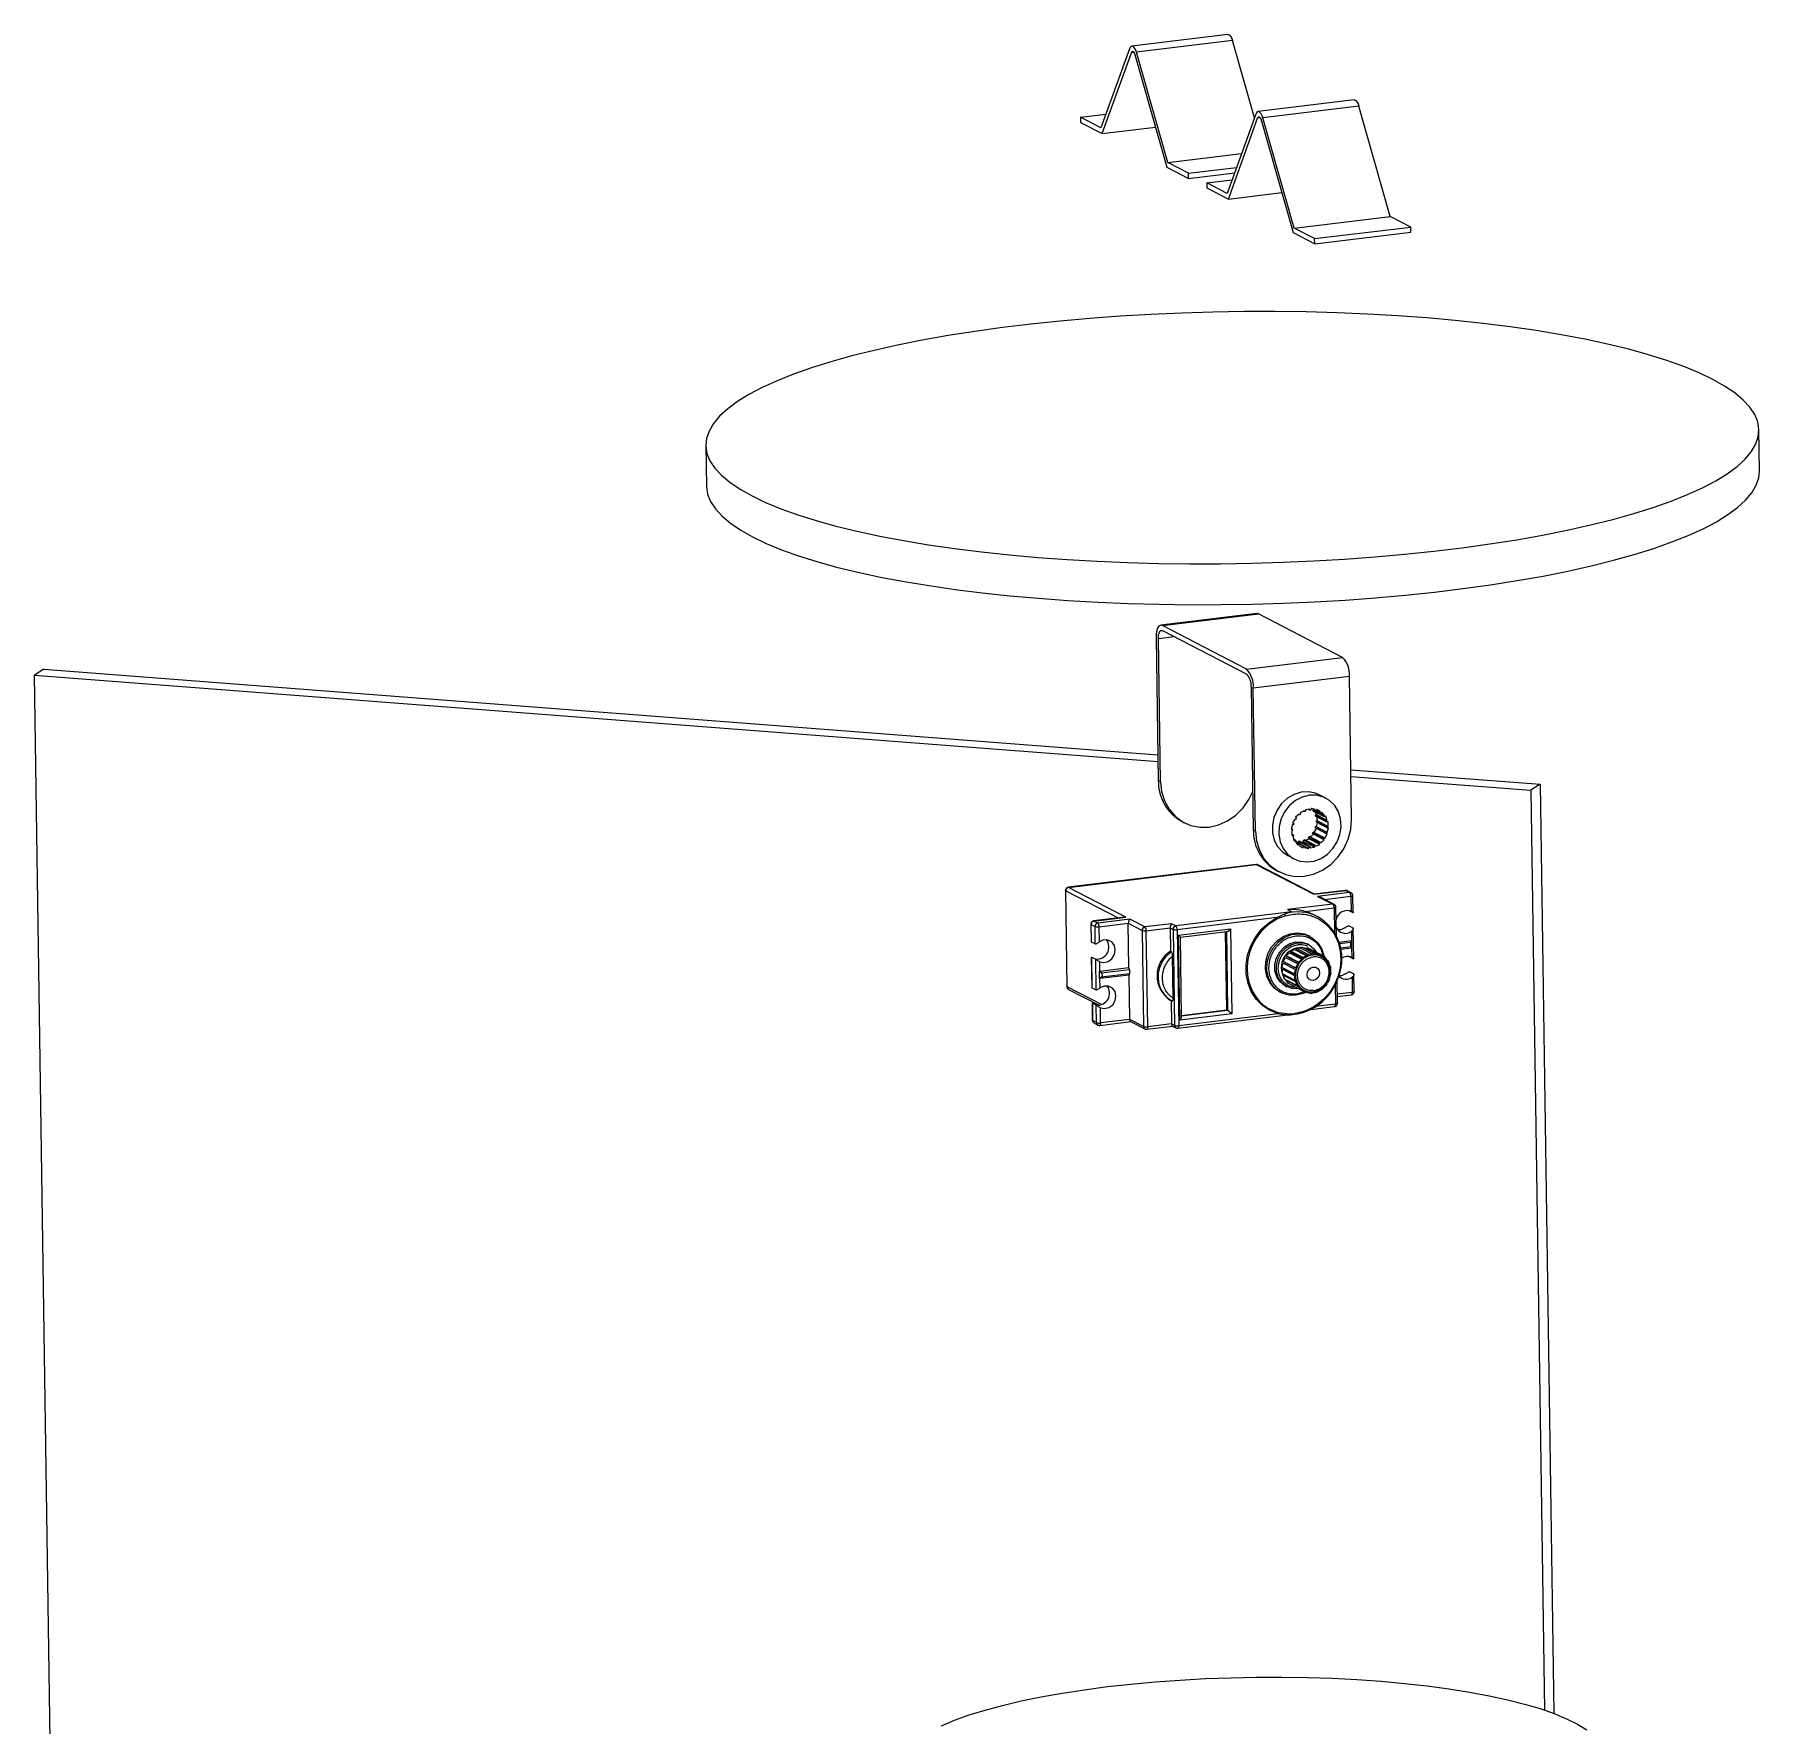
# Model space of a CAD drawing. Header units: millimetres. Extents: x -172 to 1209, y -709 to 1573.
# Drawn here: x 269.2 to 596.8, y 674.7 to 995.8 of the extents above; entities that cross this region are included whole.
import ezdxf

# ---------------------------------------------------------------- set-up
doc = ezdxf.new("R2010")
doc.units = ezdxf.units.MM

msp = doc.modelspace()

# ---------------------------------------------------------------- linework, layer by layer
at = {"color": 7, "linetype": 'Continuous', "lineweight": 15}
for p, q in [((477.15, 993.06), (471.72, 978.02)), ((495.82, 995.76), (477.58, 993.54)), ((496.7, 994.6), (478.46, 992.38)), ((500.88, 979.94), (496.7, 994.6)), ((471.94, 976.94), (477.49, 992.31)), ((478.14, 991.97), (484.23, 970.57)), ((484.42, 971.44), (478.46, 992.38)), ((519.8, 983.33), (501.56, 981.12)), ((467.83, 980.04), (472.66, 980.62)), ((467.83, 980.04), (467.84, 979.07)), ((471.72, 978.02), (467.83, 980.04)), ((501.13, 980.64), (495.7, 965.59)), ((495.92, 964.52), (501.46, 979.88)), ((502.12, 979.55), (508.21, 958.15)), ((520.68, 982.17), (502.44, 979.96)), ((508.4, 959.01), (502.44, 979.96)), ((526.64, 961.23), (520.68, 982.17)), ((467.84, 979.07), (471.94, 976.94)), ((471.94, 976.94), (482.07, 978.17)), ((484.42, 971.44), (498.42, 973.14)), ((484.23, 970.57), (488.33, 968.45)), ((488.31, 969.42), (484.42, 971.44)), ((488.31, 969.42), (497.48, 970.53)), ((488.33, 968.45), (488.31, 969.42)), ((488.33, 968.45), (497.12, 969.52)), ((491.81, 967.61), (496.64, 968.2)), ((491.81, 967.61), (491.82, 966.64)), ((495.7, 965.59), (491.81, 967.61)), ((491.82, 966.64), (495.92, 964.52)), ((495.92, 964.52), (506.05, 965.75)), ((508.4, 959.01), (526.64, 961.23)), ((530.53, 959.21), (526.64, 961.23)), ((508.21, 958.15), (512.31, 956.02)), ((512.29, 957), (508.4, 959.01)), ((512.29, 957), (530.53, 959.21)), ((512.31, 956.02), (512.29, 957)), ((512.31, 956.02), (530.55, 958.24)), ((530.55, 958.24), (530.53, 959.21)), ((596.77, 912.94), (596.66, 920.7)), ((396.68, 917.74), (396.79, 909.97)), ((501.32, 885.84), (483.08, 883.62)), ((483.39, 883.56), (501.64, 885.77)), ((517.61, 877.49), (501.64, 885.77)), ((482.21, 881.28), (482.61, 854.1)), ((499.37, 875.28), (483.39, 883.56)), ((483.41, 882.59), (499.39, 874.31)), ((483.02, 853.88), (482.62, 881.07)), ((270.98, 875.25), (269.2, 874.11)), ((270.98, 875.25), (482.54, 858.99)), ((499.37, 875.28), (517.61, 877.49)), ((269.2, 874.11), (482.56, 857.71)), ((272.44, 655.66), (269.2, 874.11)), ((500.23, 871.94), (500.64, 844.75)), ((500.64, 871.73), (518.89, 873.94)), ((501.05, 844.54), (500.64, 871.73)), ((519.29, 846.76), (518.89, 873.94)), ((519.15, 856.17), (555.11, 853.41)), ((482.61, 854.1), (483.02, 853.88)), ((519.17, 854.89), (553.34, 852.27)), ((555.11, 853.41), (553.34, 852.27)), ((553.34, 852.27), (555.93, 677.64)), ((555.11, 853.41), (557.73, 676.99)), ((511.35, 848.69), (510.54, 848.59)), ((510.54, 848.59), (510.55, 848.3)), ((511.35, 848.5), (511.06, 848.65)), ((511.35, 848.5), (511.35, 848.69)), ((511.65, 848.81), (511.57, 848.52)), ((512.42, 848.63), (511.65, 848.81)), ((512.37, 848.45), (511.71, 848.79)), ((511.97, 848.44), (512.11, 848.57)), ((514.02, 847.38), (511.97, 848.44)), ((512.11, 848.57), (512.09, 848.59)), ((514.16, 847.5), (512.11, 848.57)), ((512.37, 848.45), (512.42, 848.63)), ((512.73, 848.65), (512.57, 848.4)), ((513.29, 848.06), (512.59, 848.43)), ((513.39, 848.23), (512.69, 848.59)), ((513.39, 848.23), (512.73, 848.65)), ((514.39, 850.78), (513.16, 851.42)), ((487.13, 846.33), (487.54, 846.11)), ((508.1, 845.76), (507.86, 844.91)), ((508.27, 845.72), (508.1, 845.76)), ((508.58, 846.84), (508.11, 846.09)), ((508.11, 846.09), (508.34, 845.94)), ((508.72, 846.75), (508.57, 846.83)), ((508.72, 846.75), (508.58, 846.84)), ((509.33, 847.74), (508.69, 847.16)), ((508.69, 847.16), (508.85, 846.94)), ((509.44, 847.6), (509.27, 847.69)), ((509.44, 847.6), (509.33, 847.74)), ((510.29, 848.38), (509.52, 848.02)), ((509.52, 848.02), (509.61, 847.75)), ((510.34, 848.21), (510.14, 848.31)), ((510.34, 848.21), (510.29, 848.38)), ((514.14, 847.2), (512.1, 848.27)), ((514.46, 844.08), (512.41, 845.14)), ((512.63, 845), (512.41, 845.14)), ((512.45, 847.52), (512.62, 847.6)), ((514.5, 846.46), (512.45, 847.52)), ((512.62, 847.6), (512.46, 848.08)), ((514.53, 844.3), (512.48, 845.37)), ((512.48, 845.37), (512.65, 845.33)), ((514.56, 846.25), (512.51, 847.31)), ((513.46, 847.94), (512.57, 848.4)), ((514.66, 846.54), (512.62, 847.6)), ((514.67, 845.17), (512.62, 846.24)), ((512.63, 846.46), (512.8, 846.48)), ((514.67, 845.4), (512.63, 846.46)), ((512.65, 845.33), (512.86, 846.11)), ((514.69, 844.27), (512.65, 845.33)), ((512.8, 846.48), (512.79, 847.17)), ((514.85, 845.42), (512.8, 846.48)), ((513.29, 848.06), (513.39, 848.23)), ((513.68, 848.14), (513.46, 847.94)), ((514.16, 847.5), (513.68, 848.14)), ((514.02, 847.38), (514.16, 847.5)), ((514.4, 847.33), (514.14, 847.2)), ((514.66, 846.54), (514.4, 847.33)), ((514.5, 846.46), (514.66, 846.54)), ((514.84, 846.28), (514.56, 846.25)), ((514.67, 845.4), (514.85, 845.42)), ((514.93, 845.12), (514.67, 845.17)), ((514.85, 845.42), (514.84, 846.28)), ((500.64, 844.75), (501.05, 844.54)), ((507.86, 844.91), (508.13, 844.85)), ((508.13, 844.85), (507.88, 844.98)), ((508.12, 844.62), (507.95, 844.6)), ((507.95, 844.6), (507.96, 843.74)), ((508.23, 843.77), (507.96, 843.92)), ((507.96, 843.74), (508.23, 843.77)), ((508.3, 843.56), (508.13, 843.49)), ((508.13, 843.49), (508.39, 842.7)), ((508.65, 842.82), (508.29, 843.01)), ((508.39, 842.7), (508.65, 842.82)), ((508.77, 842.65), (508.63, 842.52)), ((508.63, 842.52), (509.12, 841.88)), ((510.43, 841.57), (508.65, 842.49)), ((510.23, 841.63), (508.72, 842.41)), ((509.34, 842.08), (508.73, 842.4)), ((509.04, 842.29), (509.1, 842.28)), ((509.1, 842.28), (509.18, 842.57)), ((511.15, 841.22), (509.1, 842.28)), ((509.12, 841.88), (509.34, 842.08)), ((511.23, 841.51), (509.18, 842.57)), ((511.44, 841.52), (509.39, 842.59)), ((509.51, 841.96), (509.41, 841.8)), ((509.68, 842.43), (510.2, 842.5)), ((512.25, 841.73), (510.2, 842.79)), ((510.2, 842.5), (510.2, 842.79)), ((512.25, 841.44), (510.2, 842.5)), ((512.45, 841.81), (510.4, 842.88)), ((510.6, 842.77), (511.22, 843.07)), ((513.18, 842.27), (511.14, 843.33)), ((511.22, 843.07), (511.14, 843.33)), ((513.27, 842), (511.22, 843.07)), ((513.36, 842.42), (511.31, 843.48)), ((511.47, 843.4), (512.06, 843.93)), ((513.95, 843.08), (511.9, 844.14)), ((512.06, 843.93), (511.9, 844.14)), ((514.07, 843.28), (512.03, 844.34)), ((514.11, 842.87), (512.06, 843.93)), ((512.18, 844.26), (512.63, 845)), ((512.51, 841.64), (513.27, 842)), ((514.68, 843.94), (512.63, 845)), ((513.27, 842), (513.18, 842.27)), ((513.36, 842.42), (513.46, 842.28)), ((513.46, 842.28), (514.11, 842.87)), ((514.11, 842.87), (513.95, 843.08)), ((514.07, 843.28), (514.22, 843.18)), ((514.22, 843.18), (514.68, 843.94)), ((514.68, 843.94), (514.46, 844.08)), ((514.53, 844.3), (514.69, 844.27)), ((514.69, 844.27), (514.93, 845.12)), ((507.18, 839.88), (508.41, 839.24)), ((509.41, 841.8), (510.07, 841.37)), ((510.07, 841.37), (510.23, 841.63)), ((510.43, 841.57), (510.38, 841.39)), ((510.38, 841.39), (511.15, 841.22)), ((511.15, 841.22), (511.23, 841.51)), ((511.44, 841.52), (511.44, 841.34)), ((511.44, 841.34), (512.25, 841.44)), ((512.25, 841.44), (512.25, 841.73)), ((512.45, 841.81), (512.51, 841.64)), ((501.16, 838.18), (465.5, 833.85)), ((465.56, 833.84), (501.22, 838.17)), ((501.22, 838.17), (512.12, 832.52)), ((512.24, 832.55), (501.51, 838.12)), ((505.16, 836.98), (505.57, 836.77)), ((464.97, 833.24), (465.24, 814.99)), ((465.29, 814.93), (465.02, 833.19)), ((476.46, 828.19), (465.56, 833.84)), ((512.12, 832.52), (518.19, 833.25)), ((518.12, 833.27), (512.2, 832.55)), ((518.93, 832.87), (512.86, 832.13)), ((512.86, 832.13), (515.73, 830.65)), ((518.19, 833.25), (518.93, 832.87)), ((519.21, 832.82), (518.47, 833.2)), ((519.18, 832.16), (519.22, 829.3)), ((519.53, 832.3), (519.53, 832.36)), ((519.58, 829.04), (519.53, 832.3)), ((507.97, 829.18), (485.95, 826.51)), ((515.73, 830.65), (507.15, 829.61)), ((507.15, 829.61), (507.97, 829.18)), ((510.52, 829.28), (515.98, 829.94)), ((516.01, 830.6), (513.27, 832.02)), ((516.34, 830.08), (516.33, 830.14)), ((516.42, 824.64), (516.34, 830.07)), ((518.79, 829.42), (519.53, 829.04)), ((469.8, 826.86), (469.85, 823.6)), ((469.85, 826.8), (470.59, 826.42)), ((469.9, 823.49), (469.85, 826.8)), ((476.25, 828.18), (470.33, 827.47)), ((470.39, 827.45), (476.46, 828.19)), ((471.13, 827.07), (470.39, 827.45)), ((470.64, 823.11), (470.59, 826.42)), ((477.2, 827.81), (471.13, 827.07)), ((471.39, 826.36), (476.9, 827.03)), ((471.43, 823.5), (471.39, 826.36)), ((476.9, 827.03), (479.53, 825.67)), ((477.03, 818.56), (476.9, 827.03)), ((480.06, 826.32), (477.2, 827.81)), ((479.53, 825.67), (479.8, 807.42)), ((485.13, 826.94), (480.06, 826.32)), ((480.32, 825.61), (484.84, 826.16)), ((480.59, 807.36), (480.32, 825.61)), ((484.84, 826.16), (484.91, 821.7)), ((484.84, 826.16), (485.41, 825.86)), ((485.95, 826.51), (485.13, 826.94)), ((485.41, 825.86), (485.69, 807.61)), ((505.12, 828.1), (486.21, 825.8)), ((486.21, 825.8), (486.48, 807.55)), ((486.43, 824.77), (496.33, 825.97)), ((496.33, 825.97), (496.57, 809.83)), ((506.73, 828.41), (505.23, 827.88)), ((506.73, 828.41), (508.26, 828.74)), ((512.88, 828.27), (512.15, 828.65)), ((518.84, 826.54), (519.57, 826.16)), ((519.28, 825.5), (519.31, 823.69)), ((519.71, 820.3), (519.63, 826.04)), ((469.9, 823.49), (470.64, 823.11)), ((486.67, 808.63), (486.43, 824.77)), ((486.79, 824.37), (495.63, 825.44)), ((487.01, 809.29), (486.79, 824.38)), ((495.6, 810.56), (495.38, 825.41)), ((508.75, 822.28), (509.56, 822.38)), ((508.76, 821.99), (508.75, 822.28)), ((511.07, 821.08), (508.75, 822.28)), ((509.56, 822.38), (511.88, 821.17)), ((509.79, 822.26), (509.86, 822.5)), ((512.18, 821.29), (509.86, 822.5)), ((509.86, 822.5), (510.63, 822.32)), ((510.63, 822.32), (512.95, 821.12)), ((510.85, 822.21), (510.94, 822.34)), ((511.17, 822.96), (510.88, 823.11)), ((513.26, 821.14), (510.94, 822.34)), ((511.45, 824.5), (511.17, 824.65)), ((519.31, 823.69), (516.93, 823.4)), ((517.25, 822.13), (519.32, 822.38)), ((519.31, 823.69), (519.18, 823.37)), ((519.2, 822.54), (519.32, 822.38)), ((519.31, 823.69), (519.32, 822.38)), ((519.32, 822.38), (519.35, 820.56)), ((469.9, 820.6), (469.98, 814.86)), ((470.68, 820.22), (469.95, 820.6)), ((470.03, 814.75), (469.95, 820.6)), ((470.68, 820.22), (470.77, 814.37)), ((471.51, 817.89), (471.48, 819.7)), ((485.07, 821.62), (484.91, 821.7)), ((485.45, 812.83), (485.33, 820.81)), ((506.07, 818.6), (506.31, 819.45)), ((506.31, 819.45), (508.63, 818.24)), ((506.48, 819.41), (506.31, 819.45)), ((506.32, 819.78), (506.79, 820.53)), ((508.64, 818.57), (506.32, 819.78)), ((506.55, 819.63), (506.32, 819.78)), ((506.48, 819.41), (508.8, 818.21)), ((508.87, 818.43), (506.55, 819.63)), ((506.79, 820.53), (509.11, 819.33)), ((506.89, 820.85), (507.54, 821.43)), ((509.22, 819.65), (506.89, 820.85)), ((507.06, 820.63), (506.89, 820.85)), ((509.38, 819.43), (507.06, 820.63)), ((507.54, 821.43), (509.86, 820.23)), ((507.73, 821.71), (508.5, 822.07)), ((510.05, 820.51), (507.73, 821.71)), ((507.82, 821.44), (507.73, 821.71)), ((510.14, 820.24), (507.82, 821.44)), ((508.5, 822.07), (510.82, 820.87)), ((509.11, 819.33), (508.64, 818.57)), ((511.08, 820.78), (508.76, 821.99)), ((509.11, 819.33), (509.25, 819.23)), ((509.86, 820.23), (509.22, 819.65)), ((509.38, 819.43), (509.22, 819.65)), ((509.86, 820.23), (509.97, 820.09)), ((510.82, 820.87), (510.05, 820.51)), ((510.14, 820.24), (510.05, 820.51)), ((510.82, 820.87), (510.87, 820.7)), ((511.88, 821.17), (511.07, 821.08)), ((511.08, 820.78), (511.07, 821.08)), ((511.88, 821.17), (511.88, 820.99)), ((512.1, 821.01), (511.88, 821.12)), ((512.1, 821.01), (512.18, 821.29)), ((512.95, 821.12), (512.18, 821.29)), ((512.95, 821.12), (512.9, 820.94)), ((513.1, 820.88), (512.91, 820.98)), ((513.1, 820.88), (513.26, 821.14)), ((513.92, 820.71), (513.26, 821.14)), ((514.21, 820.63), (513.4, 821.05)), ((513.92, 820.71), (513.82, 820.55)), ((513.99, 820.43), (514.21, 820.63)), ((514.69, 819.99), (514.21, 820.63)), ((514.69, 819.99), (514.55, 819.87)), ((514.93, 819.81), (514.65, 819.96)), ((514.67, 819.69), (514.93, 819.81)), ((515.19, 819.03), (514.93, 819.81)), ((515.19, 819.03), (515.03, 818.95)), ((515.37, 818.77), (515.03, 818.94)), ((518.92, 820.68), (519.66, 820.3)), ((519.7, 820.29), (519.66, 820.3)), ((471.51, 817.89), (471.41, 817.87)), ((471.43, 816.57), (471.41, 817.87)), ((471.74, 817.61), (471.41, 817.87)), ((471.43, 816.57), (471.75, 816.78)), ((471.53, 816.58), (471.43, 816.57)), ((477.03, 818.56), (471.51, 817.89)), ((471.53, 816.58), (477.05, 817.25)), ((471.56, 814.76), (471.53, 816.58)), ((471.74, 817.61), (477.13, 818.26)), ((477.15, 817.44), (471.75, 816.78)), ((477.13, 818.26), (477.03, 818.56)), ((477.05, 817.25), (477.15, 817.44)), ((477.17, 808.78), (477.05, 817.25)), ((508.39, 817.4), (506.07, 818.6)), ((506.33, 818.31), (506.16, 818.29)), ((506.17, 817.43), (506.16, 818.29)), ((506.16, 818.29), (508.48, 817.09)), ((508.49, 816.23), (506.17, 817.43)), ((506.33, 818.31), (508.65, 817.11)), ((506.5, 817.25), (506.34, 817.18)), ((506.34, 817.18), (508.66, 815.97)), ((506.6, 816.39), (506.34, 817.18)), ((506.5, 817.25), (508.83, 816.05)), ((508.92, 815.19), (506.6, 816.39)), ((506.88, 816.24), (506.84, 816.21)), ((506.84, 816.21), (509.16, 815.01)), ((507.33, 815.57), (506.84, 816.21)), ((508.63, 818.24), (508.39, 817.4)), ((508.66, 817.34), (508.39, 817.4)), ((508.48, 817.09), (508.65, 817.11)), ((508.48, 817.09), (508.49, 816.23)), ((508.76, 816.26), (508.49, 816.23)), ((508.63, 818.24), (508.8, 818.21)), ((508.87, 818.43), (508.64, 818.57)), ((508.66, 815.97), (508.83, 816.05)), ((508.66, 815.97), (508.92, 815.19)), ((514.75, 815.67), (514.6, 815.76)), ((514.6, 815.75), (514.75, 815.67)), ((514.75, 815.67), (515.21, 816.43)), ((514.76, 815.97), (514.79, 816.02)), ((514.79, 816.02), (514.9, 816.33)), ((514.99, 816.57), (515.21, 816.43)), ((515.22, 816.76), (515.06, 816.79)), ((515.09, 818.74), (515.37, 818.77)), ((515.38, 817.91), (515.2, 817.89)), ((515.46, 817.6), (515.2, 817.74)), ((515.2, 817.66), (515.46, 817.6)), ((515.22, 816.76), (515.46, 817.6)), ((515.38, 817.91), (515.37, 818.77)), ((516.61, 811.82), (516.54, 816.13)), ((519.7, 817.42), (518.97, 817.8)), ((519.41, 816.77), (519.45, 813.91)), ((519.8, 814.04), (519.76, 817.3)), ((465.24, 814.99), (465.24, 814.93)), ((465.56, 814.47), (471.36, 811.46)), ((470.03, 814.75), (470.77, 814.37)), ((484.88, 812.44), (485.04, 812.36)), ((505.64, 814), (505.93, 813.85)), ((506.74, 815.12), (507.03, 814.97)), ((509.65, 814.37), (507.33, 815.57)), ((508.28, 815.06), (508.14, 815.15)), ((510.6, 813.86), (508.28, 815.06)), ((509.18, 815.31), (508.92, 815.19)), ((509.07, 815.25), (509.3, 815.13)), ((509.16, 815.01), (509.3, 815.13)), ((509.16, 815.01), (509.65, 814.37)), ((509.87, 814.57), (509.65, 814.37)), ((509.69, 814.41), (509.94, 814.29)), ((509.85, 814.55), (510.04, 814.45)), ((509.94, 814.29), (510.04, 814.45)), ((509.94, 814.29), (510.6, 813.86)), ((510.76, 814.11), (510.6, 813.86)), ((510.68, 813.99), (510.91, 813.88)), ((510.91, 813.88), (510.96, 814.06)), ((510.91, 813.88), (511.68, 813.71)), ((511.76, 813.99), (511.68, 813.71)), ((511.75, 813.94), (511.98, 813.83)), ((511.98, 813.83), (511.97, 814.01)), ((511.98, 813.83), (512.78, 813.92)), ((512.78, 814.21), (512.78, 813.92)), ((512.84, 814.24), (513.04, 814.13)), ((513.04, 814.13), (512.98, 814.3)), ((513.04, 814.13), (513.8, 814.49)), ((513.71, 814.76), (513.8, 814.49)), ((513.83, 814.85), (513.99, 814.77)), ((513.99, 814.77), (513.89, 814.91)), ((513.99, 814.77), (514.64, 815.35)), ((514.48, 815.57), (514.64, 815.35)), ((516.59, 813.11), (519.28, 813.44)), ((470.02, 811.87), (470.07, 808.61)), ((470.81, 811.48), (470.08, 811.87)), ((470.08, 811.87), (470.13, 808.55)), ((470.86, 808.17), (470.81, 811.48)), ((471.66, 808.11), (471.61, 810.97)), ((485.05, 812.36), (485.11, 807.91)), ((486.3, 807.08), (507.23, 809.62)), ((505.39, 809.84), (486.48, 807.55)), ((496.57, 809.83), (486.67, 808.63)), ((487.01, 809.51), (495.6, 810.56)), ((495.77, 810.47), (495.6, 810.56)), ((507, 809.86), (505.49, 810.03)), ((506.54, 809.65), (506.87, 809.63)), ((507, 809.86), (508.54, 809.91)), ((511.59, 810.67), (516.08, 811.22)), ((470.07, 808.61), (470.08, 808.54)), ((470.86, 808.17), (470.13, 808.55)), ((470.4, 808.08), (471.13, 807.7)), ((471.48, 807.64), (477.36, 808.35)), ((477.17, 808.78), (471.66, 808.11)), ((479.8, 807.42), (477.17, 808.78)), ((477.33, 808.37), (480.07, 806.95)), ((480.42, 806.89), (485.3, 807.48)), ((485.11, 807.91), (480.59, 807.36)), ((485.69, 807.61), (485.11, 807.91)), ((485.26, 807.5), (485.96, 807.14))]:
    msp.add_line(p, q, dxfattribs=at)
at = {"color": 8, "linetype": 'Continuous', "lineweight": 15}
for p, q in [((477.97, 992.37), (477.49, 992.31)), ((501.95, 979.94), (501.46, 979.88)), ((482.62, 881.07), (485.63, 881.44)), ((465.02, 833.19), (474.98, 828.03)), ((514.17, 831.55), (519.18, 832.16)), ((515.98, 829.94), (516.05, 825.3)), ((495.55, 825.43), (495.77, 810.47)), ((519.18, 823.37), (517.02, 823.1)), ((519.2, 822.54), (517.21, 822.3)), ((471.79, 811.57), (465.29, 814.93)), ((510.27, 814.03), (508.9, 813.58)), ((516.2, 815.39), (516.25, 811.69)), ((519.45, 813.91), (516.58, 813.56)), ((495.77, 810.47), (487.01, 809.41)), ((516.25, 811.69), (512.54, 811.24))]:
    msp.add_line(p, q, dxfattribs=at)
at = {"color": 7, "linetype": 'Continuous', "lineweight": 15, "flags": 128}
for points in [[(478.46, 992.38), (478.32, 992.78), (478.16, 993.11), (477.98, 993.35), (477.79, 993.5), (477.61, 993.55), (477.43, 993.49), (477.27, 993.32), (477.15, 993.06)], [(477.49, 992.31), (477.55, 992.44), (477.63, 992.52), (477.71, 992.55), (477.81, 992.53), (477.9, 992.46), (477.99, 992.33), (478.07, 992.17), (478.14, 991.97)], [(495.82, 995.76), (495.85, 995.76), (496.04, 995.72), (496.22, 995.57), (496.4, 995.32), (496.57, 994.99), (496.7, 994.6)], [(519.8, 983.33), (519.83, 983.33), (520.01, 983.29), (520.2, 983.14), (520.38, 982.89), (520.55, 982.57), (520.68, 982.17)], [(502.44, 979.96), (502.3, 980.35), (502.14, 980.68), (501.96, 980.92), (501.77, 981.07), (501.58, 981.12), (501.41, 981.06), (501.25, 980.9), (501.13, 980.64)], [(501.46, 979.88), (501.53, 980.01), (501.6, 980.1), (501.69, 980.13), (501.79, 980.1), (501.88, 980.03), (501.97, 979.91), (502.05, 979.74), (502.12, 979.55)], [(405.46, 908.15), (408.04, 906.91), (410.94, 905.71), (414.14, 904.57), (417.63, 903.47), (421.4, 902.43), (425.43, 901.45), (429.71, 900.53), (434.23, 899.67), (438.97, 898.89), (443.9, 898.18), (449.03, 897.54), (454.32, 896.97), (459.76, 896.49), (465.33, 896.08), (471.01, 895.76), (476.78, 895.51), (482.62, 895.35), (488.51, 895.28), (494.43, 895.29), (500.35, 895.38), (506.27, 895.56), (512.15, 895.82), (517.97, 896.16), (523.72, 896.58), (529.38, 897.09), (534.92, 897.67), (540.32, 898.32), (545.57, 899.05), (550.66, 899.85), (555.55, 900.72), (560.23, 901.66), (564.69, 902.65), (568.91, 903.7), (572.88, 904.81), (576.58, 905.97), (580, 907.17), (583.13, 908.42), (585.95, 909.71), (588.46, 911.03), (590.65, 912.37), (592.51, 913.74), (594.03, 915.13), (595.21, 916.54), (596.04, 917.95), (596.52, 919.37), (596.65, 920.79), (596.44, 922.2), (595.87, 923.61), (594.95, 924.99), (593.69, 926.36), (592.08, 927.7), (590.14, 929.01), (587.88, 930.29), (585.29, 931.53), (582.39, 932.72), (579.19, 933.87), (575.7, 934.97), (571.93, 936.01), (567.9, 936.99), (563.62, 937.91), (559.1, 938.76), (554.37, 939.55), (549.43, 940.26), (544.3, 940.9), (539.01, 941.47), (533.57, 941.95), (528, 942.36), (522.32, 942.68), (516.55, 942.93), (510.71, 943.08), (504.82, 943.16), (498.91, 943.15), (492.98, 943.06), (487.07, 942.88), (481.19, 942.62), (475.36, 942.28), (469.61, 941.85), (463.96, 941.35), (458.42, 940.77), (453.01, 940.12), (447.76, 939.39), (442.68, 938.59), (437.79, 937.72), (433.1, 936.78), (428.64, 935.79), (424.42, 934.74), (420.45, 933.63), (416.75, 932.47), (413.33, 931.26), (410.2, 930.02), (407.38, 928.73), (404.87, 927.41), (402.68, 926.07), (400.83, 924.69), (399.31, 923.3), (398.13, 921.9), (397.3, 920.48), (396.81, 919.07), (396.68, 917.65), (396.9, 916.23), (397.47, 914.83), (398.38, 913.45), (399.65, 912.08), (401.25, 910.74), (403.19, 909.43), (405.46, 908.15)], [(405.57, 900.38), (408.16, 899.14), (411.06, 897.95), (414.26, 896.8), (417.75, 895.7), (421.51, 894.66), (425.55, 893.68), (429.83, 892.76), (434.34, 891.91), (439.08, 891.12), (444.02, 890.41), (449.14, 889.77), (454.44, 889.2), (459.88, 888.72), (465.45, 888.31), (471.13, 887.99), (476.9, 887.75), (482.74, 887.59), (488.63, 887.51), (494.54, 887.52), (500.47, 887.61), (506.38, 887.79), (512.26, 888.05), (518.09, 888.39), (523.84, 888.82), (529.49, 889.32), (535.03, 889.9), (540.44, 890.56), (545.69, 891.29), (550.77, 892.09), (555.66, 892.95), (560.35, 893.89), (564.81, 894.88), (569.03, 895.94), (573, 897.04), (576.7, 898.2), (580.12, 899.41), (583.24, 900.65), (586.07, 901.94), (588.58, 903.26), (590.76, 904.61), (592.62, 905.98), (594.14, 907.37), (595.32, 908.77), (596.15, 910.19), (596.64, 911.61), (596.77, 912.94)], [(396.79, 909.97), (396.79, 909.88), (397.01, 908.47), (397.58, 907.07), (398.5, 905.68), (399.76, 904.31), (401.37, 902.97), (403.3, 901.66), (405.57, 900.38)], [(501.64, 885.77), (501.4, 885.84), (501.32, 885.84)], [(483.39, 883.56), (483.15, 883.63), (482.93, 883.58), (482.72, 883.42), (482.54, 883.16), (482.39, 882.79), (482.28, 882.35), (482.22, 881.84), (482.21, 881.28)], [(482.62, 881.07), (482.63, 881.44), (482.67, 881.78), (482.74, 882.08), (482.84, 882.32), (482.96, 882.5), (483.1, 882.6), (483.25, 882.63), (483.41, 882.59)], [(483.02, 853.88), (483.22, 852.01), (483.77, 850.25), (484.64, 848.68), (485.79, 847.34), (487.19, 846.3), (488.78, 845.6), (490.5, 845.25), (492.29, 845.28), (494.06, 845.68), (495.77, 846.45), (497.33, 847.53), (498.69, 848.91), (499.81, 850.52), (500.53, 852.05)], [(513.16, 851.42), (512.43, 851.73), (511.11, 851.99), (509.73, 851.91), (508.38, 851.49), (507.12, 850.75), (506.03, 849.75), (505.16, 848.52), (504.57, 847.13), (504.27, 845.67), (504.29, 844.2), (504.63, 842.81), (505.27, 841.58), (506.17, 840.56), (507.18, 839.88)], [(511.3, 851.32), (509.94, 850.99), (508.65, 850.33), (507.51, 849.38), (506.59, 848.2), (505.92, 846.85), (505.54, 845.4), (505.48, 843.93), (505.74, 842.51), (506.31, 841.23), (507.15, 840.16), (508.22, 839.34), (509.46, 838.84), (510.8, 838.66), (512.18, 838.83), (513.51, 839.33), (514.73, 840.13), (515.77, 841.2), (516.58, 842.48), (517.1, 843.89), (517.32, 845.36), (517.22, 846.82), (516.8, 848.17), (516.1, 849.36), (515.14, 850.31), (513.97, 850.97), (512.67, 851.32), (511.3, 851.32)], [(501.05, 844.54), (501.25, 842.67), (501.8, 840.91), (502.66, 839.33), (503.82, 838), (505.22, 836.96), (506.81, 836.26), (508.53, 835.91), (510.31, 835.94), (512.09, 836.34), (513.79, 837.1), (515.36, 838.19), (516.72, 839.57), (517.83, 841.18), (518.65, 842.96), (519.14, 844.84), (519.29, 846.76)], [(512.15, 828.65), (511.44, 828.97), (510.52, 829.28)], [(505.39, 809.84), (503.83, 810.43), (502.43, 811.34), (501.24, 812.53), (500.3, 813.96), (499.64, 815.58), (499.3, 817.33), (499.27, 819.16), (499.56, 820.99), (500.17, 822.76), (501.06, 824.41), (502.21, 825.88), (503.58, 827.13), (505.12, 828.1)], [(518.05, 826.14), (517.26, 825.8), (516.72, 825.76)], [(471.48, 819.7), (472.28, 819.55), (473.11, 819.76), (473.81, 820.3), (474.28, 821.08), (474.44, 821.96), (474.26, 822.81), (473.76, 823.47), (473.04, 823.84), (472.22, 823.85), (471.43, 823.5)], [(505.64, 814), (504.72, 814.62), (503.83, 815.64), (503.23, 816.89), (502.95, 818.3), (503.01, 819.76), (503.42, 821.2), (504.13, 822.53), (505.12, 823.65), (506.31, 824.5), (507.63, 825.02), (509, 825.19), (510.34, 824.99), (511.17, 824.65)], [(508.78, 813.35), (507.41, 813.37), (506.13, 813.75), (505.01, 814.48), (504.12, 815.49), (503.51, 816.74), (503.23, 818.15), (503.3, 819.62), (503.7, 821.06), (504.42, 822.38), (505.4, 823.5), (506.6, 824.35), (507.92, 824.87), (509.29, 825.04), (510.63, 824.84), (511.84, 824.28), (512.85, 823.4), (513.61, 822.26), (514.05, 820.92), (514.09, 820.69)], [(506.74, 815.12), (506.65, 815.17), (505.75, 815.88), (505.11, 816.85), (504.76, 818), (504.74, 819.24), (505.05, 820.47), (505.67, 821.6), (506.54, 822.52), (507.6, 823.16), (508.75, 823.48), (509.91, 823.45), (510.88, 823.11)], [(509.17, 814.6), (508.01, 814.63), (506.94, 815.02), (506.04, 815.73), (505.39, 816.7), (505.05, 817.85), (505.03, 819.09), (505.34, 820.33), (505.96, 821.45), (506.83, 822.37), (507.88, 823.02), (509.04, 823.33), (510.19, 823.3), (511.27, 822.91), (512.16, 822.2), (512.73, 821.4)], [(512.03, 818.7), (512.49, 818.66), (512.88, 818.43), (513.14, 818.05), (513.24, 817.58), (513.15, 817.09), (512.9, 816.65), (512.52, 816.32), (512.07, 816.17), (511.61, 816.21), (511.23, 816.44), (510.96, 816.82), (510.86, 817.29), (510.95, 817.79), (511.2, 818.23), (511.58, 818.55), (512.03, 818.7)], [(518.18, 817.4), (517.39, 817.06), (516.85, 817.02)], [(465.29, 814.93), (465.26, 814.96), (465.24, 814.99), (465.24, 814.99)], [(471.61, 810.97), (472.41, 810.81), (473.24, 811.02), (473.94, 811.56), (474.41, 812.34), (474.57, 813.23), (474.39, 814.07), (473.89, 814.73), (473.17, 815.1), (472.35, 815.11), (471.56, 814.76)], [(510.55, 813.88), (510.14, 813.7), (508.78, 813.35)], [(470.13, 808.55), (470.09, 808.58), (470.07, 808.6), (470.07, 808.61)], [(441.41, 674.68), (443.89, 675.71), (446.66, 676.71), (449.71, 677.65), (453.03, 678.54), (456.59, 679.38), (460.38, 680.16), (464.38, 680.87), (468.57, 681.51), (472.93, 682.09), (477.42, 682.59), (482.04, 683.01), (486.75, 683.35), (491.54, 683.61), (496.37, 683.79), (501.22, 683.89), (506.07, 683.9), (510.88, 683.83), (515.65, 683.67), (520.33, 683.43), (524.91, 683.11), (529.36, 682.71), (533.66, 682.23), (537.79, 681.68), (541.72, 681.06), (545.44, 680.36), (548.92, 679.6), (552.15, 678.78), (555.11, 677.91), (557.78, 676.97), (560.15, 676), (562.22, 674.97), (563.96, 673.92)]]:
    msp.add_lwpolyline(points, dxfattribs=at)
at = {"color": 8, "linetype": 'Continuous', "lineweight": 15, "flags": 128}
for points in [[(501.22, 838.17), (501.18, 838.18), (501.16, 838.18)], [(465.02, 833.19), (464.98, 833.21), (464.97, 833.24), (464.97, 833.24)], [(465.5, 833.85), (465.51, 833.85), (465.56, 833.84)], [(518.19, 833.25), (518.14, 833.27), (518.12, 833.27)], [(519.18, 832.16), (519.28, 832.18), (519.37, 832.2), (519.44, 832.22), (519.49, 832.25), (519.53, 832.27), (519.53, 832.3)], [(515.98, 829.94), (516.08, 829.95), (516.17, 829.97), (516.24, 830), (516.3, 830.02), (516.33, 830.05), (516.34, 830.07)], [(469.85, 826.8), (469.82, 826.83), (469.8, 826.86), (469.8, 826.86)], [(470.33, 827.47), (470.35, 827.47), (470.39, 827.45)], [(483.24, 819.5), (484.01, 820.64), (485.07, 821.62)], [(519.28, 813.44), (519.31, 813.45), (519.35, 813.48), (519.38, 813.53), (519.41, 813.61), (519.44, 813.69), (519.45, 813.8), (519.45, 813.91)], [(519.8, 814.04), (519.8, 814.02), (519.77, 813.99), (519.71, 813.97), (519.64, 813.94), (519.55, 813.92), (519.45, 813.91)], [(516.08, 811.22), (516.11, 811.23), (516.15, 811.26), (516.19, 811.31), (516.22, 811.38), (516.24, 811.47), (516.25, 811.57), (516.25, 811.69)], [(516.61, 811.82), (516.6, 811.8), (516.57, 811.77), (516.52, 811.74), (516.44, 811.72), (516.36, 811.7), (516.25, 811.69)], [(471.66, 808.11), (471.65, 808), (471.64, 807.89), (471.62, 807.8), (471.59, 807.73), (471.55, 807.68), (471.51, 807.65), (471.48, 807.64)], [(480.59, 807.36), (480.59, 807.25), (480.57, 807.14), (480.55, 807.05), (480.52, 806.98), (480.49, 806.93), (480.45, 806.9), (480.42, 806.89)], [(486.48, 807.55), (486.48, 807.44), (486.46, 807.33), (486.44, 807.25), (486.41, 807.17), (486.38, 807.12), (486.33, 807.09), (486.3, 807.08)]]:
    msp.add_lwpolyline(points, dxfattribs=at)
at = {"color": 7, "linetype": 'Continuous', "lineweight": 15}
for centre, radius, start, end in [((496.13, 872.11), 4.53, 355.1296, 44.3085), ((514.37, 874.33), 4.53, 355.1296, 44.3085), ((497.22, 872.2), 3.02, 355.1291, 44.3086), ((491.29, 853.95), 8.68, 179.0025, 241.3604), ((511.72, 845.42), 3.1, 92.8494, 96.8057), ((509.55, 846.6), 3.04, 33.0983, 37.1005), ((511.74, 845.66), 2.86, 73.1017, 77.2816), ((512.12, 844.63), 4.01, 160.9058, 164.2426), ((512.12, 844.64), 4, 144.8932, 148.245), ((511.99, 844.78), 3.81, 128.5891, 132.0441), ((511.81, 845.07), 3.47, 111.3775, 115.0519), ((508.61, 846.46), 4.02, 340.909, 344.2305), ((509.21, 846.46), 3.41, 14.5297, 18.2322), ((508.89, 846.42), 3.74, 357.2305, 0.7281), ((511.77, 845.72), 2.79, 52.8195, 57.0891), ((511.59, 845.54), 3.04, 33.0983, 37.1005), ((511.26, 845.39), 3.41, 14.5297, 18.2322), ((510.94, 845.35), 3.74, 357.2305, 0.7281), ((509.32, 844.6), 8.68, 179.0025, 241.3604), ((511.86, 844.67), 3.74, 177.2366, 180.7288), ((511.51, 844.62), 3.39, 194.5167, 198.2451), ((511.18, 844.47), 3.02, 213.0836, 217.1218), ((509.02, 845.73), 3.16, 272.8718, 276.7522), ((511.07, 844.38), 2.88, 232.8826, 237.026), ((508.93, 846.03), 3.48, 291.3716, 295.0303), ((508.73, 846.34), 3.86, 308.6093, 312.0239), ((508.61, 846.45), 4.02, 324.9012, 328.237), ((510.78, 845.28), 3.86, 308.6093, 312.0239), ((510.66, 845.39), 4.02, 324.9012, 328.237), ((510.66, 845.4), 4.02, 340.909, 344.2305), ((511.06, 844.37), 2.86, 253.1017, 257.2816), ((511.07, 844.67), 3.16, 272.8718, 276.7522), ((510.98, 844.97), 3.48, 291.3716, 295.0303), ((501.29, 837.68), 0.488, 62.8518, 97.2844), ((465.66, 833.2), 0.643, 99.3059, 181.315), ((518.25, 832.77), 0.488, 62.8518, 97.2844), ((518.28, 832.24), 0.906, 355.1344, 44.3026), ((515.08, 830.02), 0.906, 355.1344, 44.3026), ((518.49, 827.24), 2.19, 70.5493, 166.0788), ((470.5, 826.82), 0.643, 99.3059, 181.315), ((471.23, 826.44), 0.643, 99.3059, 181.315), ((471.12, 828.05), 1.71, 252.1431, 279.0638), ((470.48, 826.44), 0.906, 355.1344, 44.3026), ((480.17, 825.69), 0.643, 99.3059, 181.315), ((480.05, 827.3), 1.71, 252.1431, 279.0638), ((479.42, 825.69), 0.906, 355.1344, 44.3026), ((486.06, 825.88), 0.643, 99.3059, 181.3137), ((485.94, 827.49), 1.71, 252.1437, 279.0639), ((485.3, 825.88), 0.906, 355.1339, 44.3023), ((508.29, 820.31), 9.19, 339.0658, 60.0278), ((518.14, 826.97), 1.86, 199.6736, 307.8858), ((470.93, 822.49), 2.29, 264.605, 37.3947), ((509.7, 818.65), 3.75, 87.991, 211.9856), ((487.87, 817.06), 5.51, 122.5803, 237.0246), ((487.84, 816.87), 5.29, 150.2217, 240.2323), ((512.69, 817.11), 4.04, 148.2264, 160.8918), ((512.65, 817.13), 4, 144.8932, 148.245), ((512.61, 817.16), 3.95, 132.0785, 144.9513), ((512.52, 817.26), 3.81, 128.5891, 132.0441), ((512.42, 817.39), 3.65, 115.1174, 128.6865), ((512.34, 817.55), 3.47, 111.3775, 115.0519), ((512.28, 817.73), 3.28, 96.8963, 111.4627), ((512.25, 817.91), 3.1, 92.8494, 96.8057), ((512.25, 818.04), 2.97, 77.3485, 92.9157), ((512.27, 818.15), 2.86, 73.1017, 77.2816), ((512.28, 818.17), 2.83, 57.0523, 73.1208), ((512.3, 818.21), 2.79, 52.8195, 57.0891), ((512.23, 818.11), 2.91, 37.0385, 52.799), ((512.12, 818.03), 3.04, 33.0983, 37.1005), ((512, 817.95), 3.19, 18.1584, 32.9842), ((511.79, 817.88), 3.41, 14.5297, 18.2322), ((518.6, 818.73), 1.98, 67.7658, 127.2028), ((476.03, 817.83), 1.19, 340.5616, 21.1382), ((507, 819.92), 10.29, 269.107, 342.1918), ((512.39, 817.16), 3.74, 177.2366, 180.7288), ((512.21, 817.15), 3.56, 180.6395, 194.4163), ((512.54, 817.15), 3.89, 164.192, 177.1774), ((512.04, 817.11), 3.39, 194.5167, 198.2451), ((512.65, 817.12), 4.01, 160.9058, 164.2426), ((511.86, 817.04), 3.19, 198.1521, 212.9887), ((511.19, 817.88), 4.02, 324.9012, 328.237), ((511.19, 817.88), 4.02, 340.9113, 344.2372), ((511.31, 817.85), 3.89, 344.1892, 357.1819), ((511.64, 817.85), 3.56, 0.6399, 14.4159), ((511.47, 817.84), 3.74, 357.2305, 0.7281), ((518.26, 818.24), 1.86, 220.6844, 307.8791), ((465.81, 814.93), 0.521, 179.0071, 241.3522), ((471.06, 813.75), 2.29, 264.6088, 37.3917), ((511.71, 816.95), 3.02, 213.0836, 217.1218), ((511.63, 816.89), 2.92, 217.0363, 232.7953), ((511.6, 816.86), 2.88, 232.8826, 237.026), ((511.58, 816.83), 2.83, 237.0638, 253.1168), ((511.59, 816.85), 2.86, 253.1017, 257.2816), ((511.61, 816.96), 2.97, 257.3483, 272.916), ((511.6, 817.15), 3.16, 272.8718, 276.7522), ((511.58, 817.27), 3.28, 276.9041, 291.4627), ((511.51, 817.46), 3.48, 291.3716, 295.0303), ((511.43, 817.61), 3.66, 295.1322, 308.6709), ((511.31, 817.77), 3.86, 308.6093, 312.0239), ((511.24, 817.84), 3.95, 312.0876, 324.9472), ((470.65, 808.54), 0.521, 179.0102, 241.3491), ((471.39, 809.79), 1.71, 252.1431, 279.0638), ((480.32, 809.04), 1.71, 252.1431, 279.0638), ((486.21, 809.23), 1.71, 252.1437, 279.0639)]:
    msp.add_arc(centre, radius, start, end, dxfattribs=at)
at = {"color": 8, "linetype": 'Continuous', "lineweight": 15}
for centre, radius, start, end in [((518.99, 832.39), 0.488, 63.095, 97.2913), ((509.13, 820.86), 8.31, 63.1358, 108.0444), ((515.79, 830.16), 0.488, 63.095, 97.2913), ((471.38, 808.16), 0.521, 179.0202, 241.5878), ((480.32, 807.41), 0.521, 179.0172, 241.5909), ((486.21, 807.6), 0.521, 179.0146, 241.5961)]:
    msp.add_arc(centre, radius, start, end, dxfattribs=at)
at = {"color": 7, "linetype": 'Continuous', "lineweight": 15}
for centre, major_axis, ratio, start_param, end_param in [((512.13, 831.93), (0.111, 0.612), 0.458593, 0.140656, 0.403834), ((512.87, 831.55), (0.786, -0.142), 0.722528, 1.166962, 1.711452), ((476.47, 827.61), (0.786, -0.142), 0.722528, 1.711452, 1.974631), ((477.21, 827.22), (0.111, 0.612), 0.458593, 0.403834, 1.974631), ((485.14, 826.35), (0.111, 0.612), 0.458593, 0.403834, 1.974631), ((496.08, 826.1), (0.556, 0.637), 0.319027, 3.219319, 4.790115), ((486.18, 824.9), (0.606, -0.529), 0.086605, 0.077726, 1.229892), ((519.4, 823.09), (0.111, 0.612), 0.458593, 1.189232, 2.760029), ((471.19, 817.24), (0.786, -0.142), 0.722528, 5.638443, 7.209239), ((486.42, 808.75), (0.556, 0.637), 0.319027, 4.790115, 5.942281), ((496.32, 809.96), (0.606, -0.529), 0.086605, 1.229892, 2.800688), ((477.48, 808.97), (0.111, 0.612), 0.458593, 1.974631, 3.000937), ((485.41, 808.1), (0.111, 0.612), 0.458593, 1.974631, 3.000937)]:
    msp.add_ellipse(centre, major_axis=major_axis, ratio=ratio, start_param=start_param, end_param=end_param, dxfattribs=at)
for points, knots in [([(501.5, 838.11), (501.45, 838.13), (501.35, 838.19), (501.23, 838.18), (501.16, 838.17)], [0, 0, 0, 0, 0.4553668, 1, 1, 1, 1]), ([(465.5, 833.85), (465.49, 833.85), (465.4, 833.85), (465.25, 833.77), (465.08, 833.63), (464.99, 833.44), (464.97, 833.31), (464.97, 833.25), (464.97, 833.24)], [0, 0, 0, 0, 0.031899, 0.290593, 0.558168, 0.794369, 0.985611, 1, 1, 1, 1]), ([(518.47, 833.2), (518.42, 833.22), (518.31, 833.28), (518.19, 833.27), (518.13, 833.26)], [0, 0, 0, 0, 0.455356, 1, 1, 1, 1]), ([(519.53, 832.36), (519.51, 832.44), (519.49, 832.55), (519.38, 832.69), (519.3, 832.78), (519.22, 832.81), (519.2, 832.82)], [0, 0, 0, 0, 0.385366, 0.585814, 0.915465, 1, 1, 1, 1]), ([(505.12, 828.1), (505.28, 828.18), (505.6, 828.34), (506.08, 828.57), (506.39, 828.69), (506.55, 828.76)], [0, 0, 0, 0, 0.330423, 0.66418, 1, 1, 1, 1]), ([(506.55, 828.76), (506.87, 828.87), (507.34, 829.04), (507.81, 829.15), (507.97, 829.18), (507.97, 829.18)], [0, 0, 0, 0, 0.6699329, 0.9888623, 1, 1, 1, 1]), ([(506.55, 828.76), (506.57, 828.74), (506.6, 828.72), (506.65, 828.63), (506.7, 828.53), (506.72, 828.45), (506.73, 828.41)], [0, 0, 0, 0, 0.2499782, 0.4999631, 0.7499635, 1, 1, 1, 1]), ([(510.52, 829.28), (510.16, 829.36), (509.1, 829.6), (507.92, 829.65), (507.16, 829.61), (507.15, 829.61)], [0, 0, 0, 0, 0.341534, 0.994338, 1, 1, 1, 1]), ([(516.33, 830.14), (516.32, 830.21), (516.29, 830.33), (516.19, 830.47), (516.1, 830.56), (516.02, 830.59), (516.01, 830.59)], [0, 0, 0, 0, 0.385374, 0.585826, 0.915484, 1, 1, 1, 1]), ([(519.22, 829.3), (519.3, 829.26), (519.44, 829.19), (519.55, 829.09), (519.59, 829.04), (519.58, 829.02), (519.54, 829.03), (519.53, 829.04)], [0, 0, 0, 0, 0.288335, 0.539904, 0.744775, 0.894568, 1, 1, 1, 1]), ([(470.33, 827.46), (470.32, 827.46), (470.24, 827.46), (470.08, 827.39), (469.91, 827.24), (469.82, 827.05), (469.8, 826.92), (469.8, 826.86), (469.8, 826.86)], [0, 0, 0, 0, 0.031906, 0.2905936, 0.5581673, 0.7943673, 0.9856115, 1, 1, 1, 1]), ([(505.23, 827.88), (504.43, 827.38), (502.79, 826.36), (500.9, 823.95), (499.72, 821.16), (499.35, 818.23), (499.8, 815.4), (501.07, 812.9), (503.02, 810.95), (504.68, 810.34), (505.49, 810.03)], [0, 0, 0, 0, 0.122034, 0.250001, 0.377966, 0.500001, 0.622034, 0.749999, 0.877966, 1, 1, 1, 1]), ([(505.23, 827.88), (505.22, 827.9), (505.21, 827.93), (505.18, 827.99), (505.15, 828.05), (505.13, 828.08), (505.12, 828.1)], [0, 0, 0, 0, 0.249913, 0.499927, 0.749953, 1, 1, 1, 1]), ([(514.56, 826.74), (514.97, 826.31), (515.79, 825.44), (516.62, 823.84), (517.12, 822.15), (517.3, 820.41), (517.18, 818.63), (516.73, 816.82), (515.93, 815.03), (514.8, 813.38), (513.41, 811.99), (511.83, 810.93), (510.19, 810.2), (509.08, 810), (508.54, 809.91)], [0, 0, 0, 0, 0.087572, 0.173325, 0.255655, 0.333334, 0.41101, 0.493341, 0.579094, 0.666666, 0.754239, 0.839992, 0.922323, 1, 1, 1, 1]), ([(518.05, 826.14), (518.13, 826.2), (518.29, 826.31), (518.51, 826.45), (518.67, 826.53), (518.78, 826.56), (518.82, 826.54), (518.84, 826.54)], [0, 0, 0, 0, 0.288309, 0.539912, 0.744784, 0.894566, 1, 1, 1, 1]), ([(519.57, 826.16), (519.59, 826.14), (519.63, 826.11), (519.63, 825.99), (519.58, 825.84), (519.47, 825.66), (519.34, 825.56), (519.28, 825.5)], [0, 0, 0, 0, 0.150705, 0.300346, 0.528966, 0.764025, 1, 1, 1, 1]), ([(469.85, 823.6), (469.85, 823.57), (469.86, 823.52), (469.89, 823.5), (469.9, 823.49)], [0, 0, 0, 0, 0.567152, 1, 1, 1, 1]), ([(470.64, 823.11), (470.67, 823.1), (470.72, 823.09), (470.85, 823.13), (471.02, 823.23), (471.22, 823.36), (471.36, 823.45), (471.43, 823.5)], [0, 0, 0, 0, 0.150704, 0.300324, 0.528971, 0.763998, 1, 1, 1, 1]), ([(508.9, 813.58), (508.24, 813.57), (507.23, 813.57), (506.01, 814.11), (505.17, 814.72), (504.48, 815.53), (503.83, 816.74), (503.49, 818.47), (503.78, 820.27), (504.39, 821.64), (505.05, 822.61), (505.87, 823.42), (507.07, 824.26), (508.08, 824.49), (508.73, 824.65)], [0, 0, 0, 0, 0.119728, 0.18418, 0.25, 0.315821, 0.38027, 0.499999, 0.619727, 0.68418, 0.75, 0.815819, 0.880272, 1, 1, 1, 1]), ([(469.95, 820.6), (469.93, 820.61), (469.9, 820.62), (469.9, 820.61), (469.9, 820.6)], [0, 0, 0, 0, 0.617572, 1, 1, 1, 1]), ([(471.48, 819.7), (471.4, 819.75), (471.24, 819.83), (471.02, 819.98), (470.85, 820.11), (470.74, 820.19), (470.7, 820.21), (470.68, 820.22)], [0, 0, 0, 0, 0.2883054, 0.5399047, 0.7447749, 0.8945677, 1, 1, 1, 1]), ([(485.33, 820.81), (485.04, 820.54), (484.45, 819.99), (483.81, 818.93), (483.42, 817.76), (483.3, 816.57), (483.45, 815.4), (483.88, 814.34), (484.55, 813.43), (485.15, 813.03), (485.45, 812.83)], [0, 0, 0, 0, 0.123042, 0.249999, 0.376961, 0.500003, 0.623044, 0.750001, 0.876958, 1, 1, 1, 1]), ([(485.33, 820.81), (485.32, 820.91), (485.31, 821.11), (485.24, 821.37), (485.16, 821.55), (485.1, 821.6), (485.07, 821.62)], [0, 0, 0, 0, 0.30023, 0.567718, 0.795826, 1, 1, 1, 1]), ([(512.1, 814.24), (511.72, 814.24), (511.14, 814.23), (510.43, 814.55), (509.95, 814.9), (509.55, 815.36), (509.18, 816.06), (508.98, 817.06), (509.15, 818.11), (509.5, 818.9), (509.88, 819.45), (510.35, 819.92), (511.04, 820.41), (511.63, 820.54), (512, 820.63)], [0, 0, 0, 0, 0.11972, 0.184888, 0.249999, 0.315165, 0.380278, 0.499999, 0.619725, 0.684887, 0.749999, 0.815167, 0.880279, 1, 1, 1, 1]), ([(512.1, 814.24), (512.47, 814.33), (513.06, 814.47), (513.75, 814.95), (514.22, 815.42), (514.6, 815.98), (514.96, 816.76), (515.13, 817.81), (514.93, 818.81), (514.55, 819.51), (514.15, 819.97), (513.67, 820.33), (512.97, 820.64), (512.38, 820.63), (512, 820.63)], [0, 0, 0, 0, 0.119721, 0.184836, 0.25, 0.315116, 0.380278, 0.499998, 0.619725, 0.684838, 0.749998, 0.815114, 0.880278, 1, 1, 1, 1]), ([(519.35, 820.56), (519.43, 820.53), (519.57, 820.45), (519.68, 820.36), (519.72, 820.3), (519.71, 820.3), (519.71, 820.3)], [0, 0, 0, 0, 0.3811832, 0.7137609, 0.9846027, 1, 1, 1, 1]), ([(518.18, 817.4), (518.26, 817.46), (518.42, 817.57), (518.64, 817.71), (518.8, 817.79), (518.91, 817.82), (518.95, 817.8), (518.97, 817.8)], [0, 0, 0, 0, 0.288309, 0.539912, 0.744784, 0.894566, 1, 1, 1, 1]), ([(519.7, 817.42), (519.72, 817.4), (519.76, 817.37), (519.76, 817.25), (519.71, 817.1), (519.59, 816.92), (519.47, 816.82), (519.41, 816.77)], [0, 0, 0, 0, 0.150705, 0.300346, 0.528966, 0.764025, 1, 1, 1, 1]), ([(465.24, 814.93), (465.26, 814.85), (465.29, 814.74), (465.39, 814.6), (465.48, 814.51), (465.55, 814.48), (465.57, 814.47)], [0, 0, 0, 0, 0.385411, 0.585893, 0.915581, 1, 1, 1, 1]), ([(469.98, 814.86), (469.98, 814.83), (469.99, 814.78), (470.02, 814.76), (470.03, 814.75)], [0, 0, 0, 0, 0.567152, 1, 1, 1, 1]), ([(470.77, 814.37), (470.8, 814.36), (470.85, 814.35), (470.98, 814.4), (471.15, 814.49), (471.35, 814.62), (471.49, 814.72), (471.56, 814.76)], [0, 0, 0, 0, 0.150704, 0.300324, 0.528971, 0.763998, 1, 1, 1, 1]), ([(485.21, 812.28), (485.23, 812.27), (485.28, 812.25), (485.35, 812.31), (485.4, 812.43), (485.44, 812.6), (485.44, 812.75), (485.45, 812.83)], [0, 0, 0, 0, 0.179019, 0.357737, 0.544533, 0.753466, 1, 1, 1, 1]), ([(519.28, 813.44), (519.29, 813.44), (519.37, 813.44), (519.53, 813.52), (519.7, 813.66), (519.78, 813.85), (519.81, 813.98), (519.8, 814.04), (519.8, 814.04)], [0, 0, 0, 0, 0.032296, 0.290852, 0.558307, 0.794461, 0.985618, 1, 1, 1, 1]), ([(470.08, 811.87), (470.06, 811.87), (470.03, 811.89), (470.03, 811.87), (470.03, 811.87)], [0, 0, 0, 0, 0.617572, 1, 1, 1, 1]), ([(471.61, 810.97), (471.53, 811.01), (471.37, 811.09), (471.15, 811.25), (470.98, 811.37), (470.87, 811.45), (470.83, 811.47), (470.81, 811.48)], [0, 0, 0, 0, 0.2883054, 0.5399047, 0.7447749, 0.8945677, 1, 1, 1, 1]), ([(505.49, 810.03), (505.49, 810.01), (505.47, 809.97), (505.45, 809.92), (505.42, 809.88), (505.4, 809.85), (505.39, 809.84)], [0, 0, 0, 0, 0.250127, 0.500134, 0.74996, 1, 1, 1, 1]), ([(506.55, 809.65), (506.49, 809.66), (506.27, 809.67), (505.89, 809.72), (505.55, 809.8), (505.39, 809.84)], [0, 0, 0, 0, 0.157107, 0.5768, 1, 1, 1, 1]), ([(506.83, 809.64), (506.85, 809.63), (506.89, 809.62), (506.94, 809.67), (506.98, 809.75), (506.99, 809.83), (507, 809.86)], [0, 0, 0, 0, 0.2499782, 0.4999631, 0.7499635, 1, 1, 1, 1]), ([(516.08, 811.22), (516.09, 811.22), (516.17, 811.22), (516.33, 811.29), (516.5, 811.44), (516.59, 811.63), (516.61, 811.76), (516.61, 811.82), (516.61, 811.82)], [0, 0, 0, 0, 0.0322957, 0.2908511, 0.5583055, 0.794459, 0.9856179, 1, 1, 1, 1]), ([(470.08, 808.54), (470.09, 808.47), (470.12, 808.36), (470.22, 808.21), (470.31, 808.12), (470.39, 808.09), (470.4, 808.09)], [0, 0, 0, 0, 0.385415, 0.5859, 0.915592, 1, 1, 1, 1]), ([(471.14, 807.71), (471.19, 807.68), (471.3, 807.63), (471.42, 807.64), (471.48, 807.64)], [0, 0, 0, 0, 0.454764, 1, 1, 1, 1]), ([(480.07, 806.96), (480.12, 806.93), (480.23, 806.88), (480.35, 806.89), (480.42, 806.89)], [0, 0, 0, 0, 0.454764, 1, 1, 1, 1]), ([(485.96, 807.15), (486.01, 807.12), (486.12, 807.07), (486.24, 807.08), (486.3, 807.08)], [0, 0, 0, 0, 0.454792, 1, 1, 1, 1])]:
    msp.add_open_spline(points, degree=3, knots=knots, dxfattribs=at)
at = {"color": 8, "linetype": 'Continuous', "lineweight": 15}
for points, knots in [([(508.26, 828.74), (508.8, 828.78), (509.92, 828.85), (511.57, 828.52), (513.18, 827.86), (514.1, 827.12), (514.56, 826.74)], [0, 0, 0, 0, 0.2330311, 0.4800235, 0.7372819, 1, 1, 1, 1]), ([(508.63, 814.88), (508.37, 814.88), (507.86, 814.88), (507.16, 815.22), (506.54, 815.66), (506.03, 816.26), (505.55, 817.15), (505.3, 818.42), (505.52, 819.76), (505.96, 820.76), (506.45, 821.47), (507.06, 822.08), (507.94, 822.69), (508.68, 822.87), (509.16, 822.98)], [0, 0, 0, 0, 0.068422, 0.136632, 0.206289, 0.275945, 0.344152, 0.470856, 0.597565, 0.665773, 0.735428, 0.805086, 0.873293, 1, 1, 1, 1]), ([(508.73, 824.65), (509.39, 824.65), (510.39, 824.66), (511.61, 824.12), (512.46, 823.51), (513.14, 822.7), (513.66, 821.82), (513.75, 821.15), (513.8, 820.84)], [0, 0, 0, 0, 0.275874, 0.424381, 0.576038, 0.727697, 0.876205, 1, 1, 1, 1]), ([(509.16, 822.98), (509.65, 823), (510.28, 823.02), (510.83, 822.76), (510.96, 822.7)], [0, 0, 0, 0, 0.771962, 1, 1, 1, 1])]:
    msp.add_open_spline(points, degree=3, knots=knots, dxfattribs=at)

doc.saveas('drawing.dxf')
